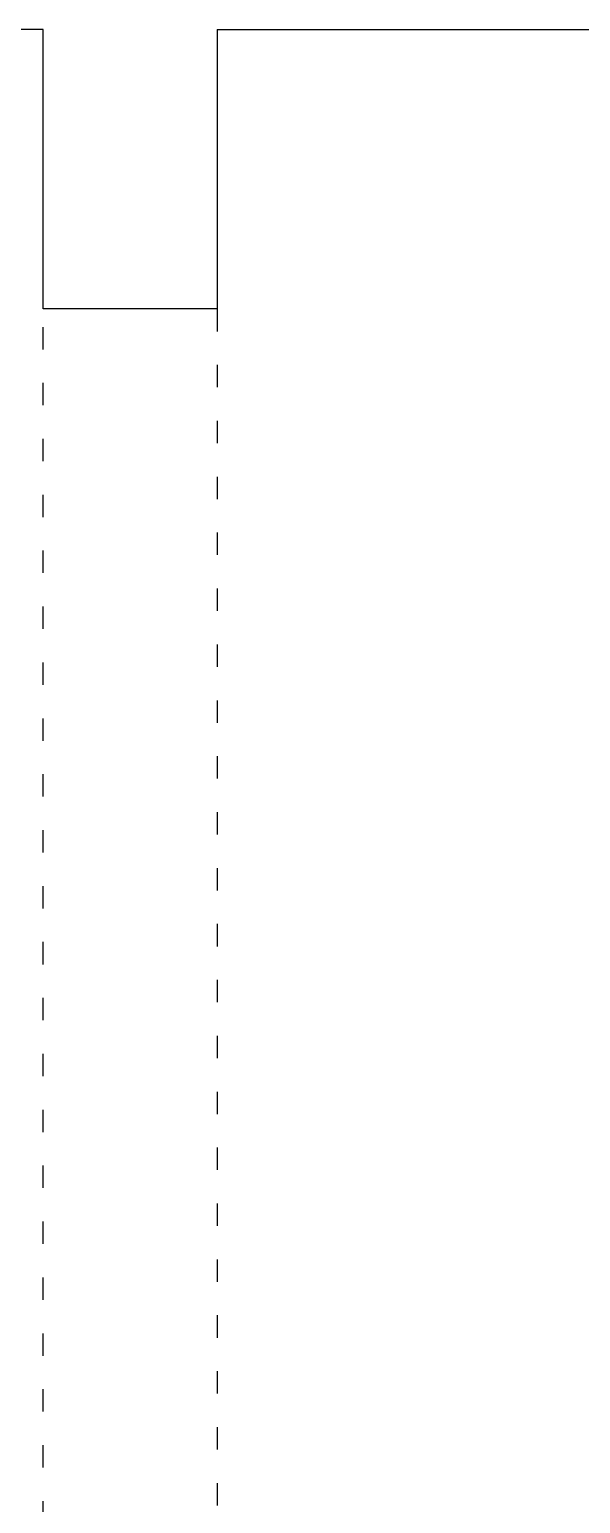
# Model space of a CAD drawing. Header units: millimetres. Extents: x -58733 to 427521, y -235734 to 553534.
# Drawn here: x 92226 to 93113, y 467772 to 470144 of the extents above; entities that cross this region are included whole.
import ezdxf

# ---------------------------------------------------------------- set-up
doc = ezdxf.new("R2010")
doc.units = ezdxf.units.MM
doc.linetypes.add('ACAD_ISO03W100', pattern=[30, 12, -18])
doc.layers.add('01.墙体', color=7, linetype='Continuous')
doc.layers.add('02-活动家具', color=1, linetype='Continuous')

msp = doc.modelspace()

# ---------------------------------------------------------------- linework, layer by layer
at = {"layer": '01.墙体'}
for p, q in [((92248, 470144.5), (90948, 470144.5)), ((92248, 469694.5), (92248, 470144.5)), ((92528, 470144.5), (92528, 469694.5)), ((92528, 470144.5), (95563, 470144.5)), ((92528, 469694.5), (92248, 469694.5))]:
    msp.add_line(p, q, dxfattribs=at)
at = {"layer": '02-活动家具', "color": 8, "linetype": 'ACAD_ISO03W100', "ltscale": 3}
for p, q in [((92248, 466749.5), (92248, 469694.5)), ((92528, 469694.5), (92528, 466749.5))]:
    msp.add_line(p, q, dxfattribs=at)

doc.saveas('drawing.dxf')
